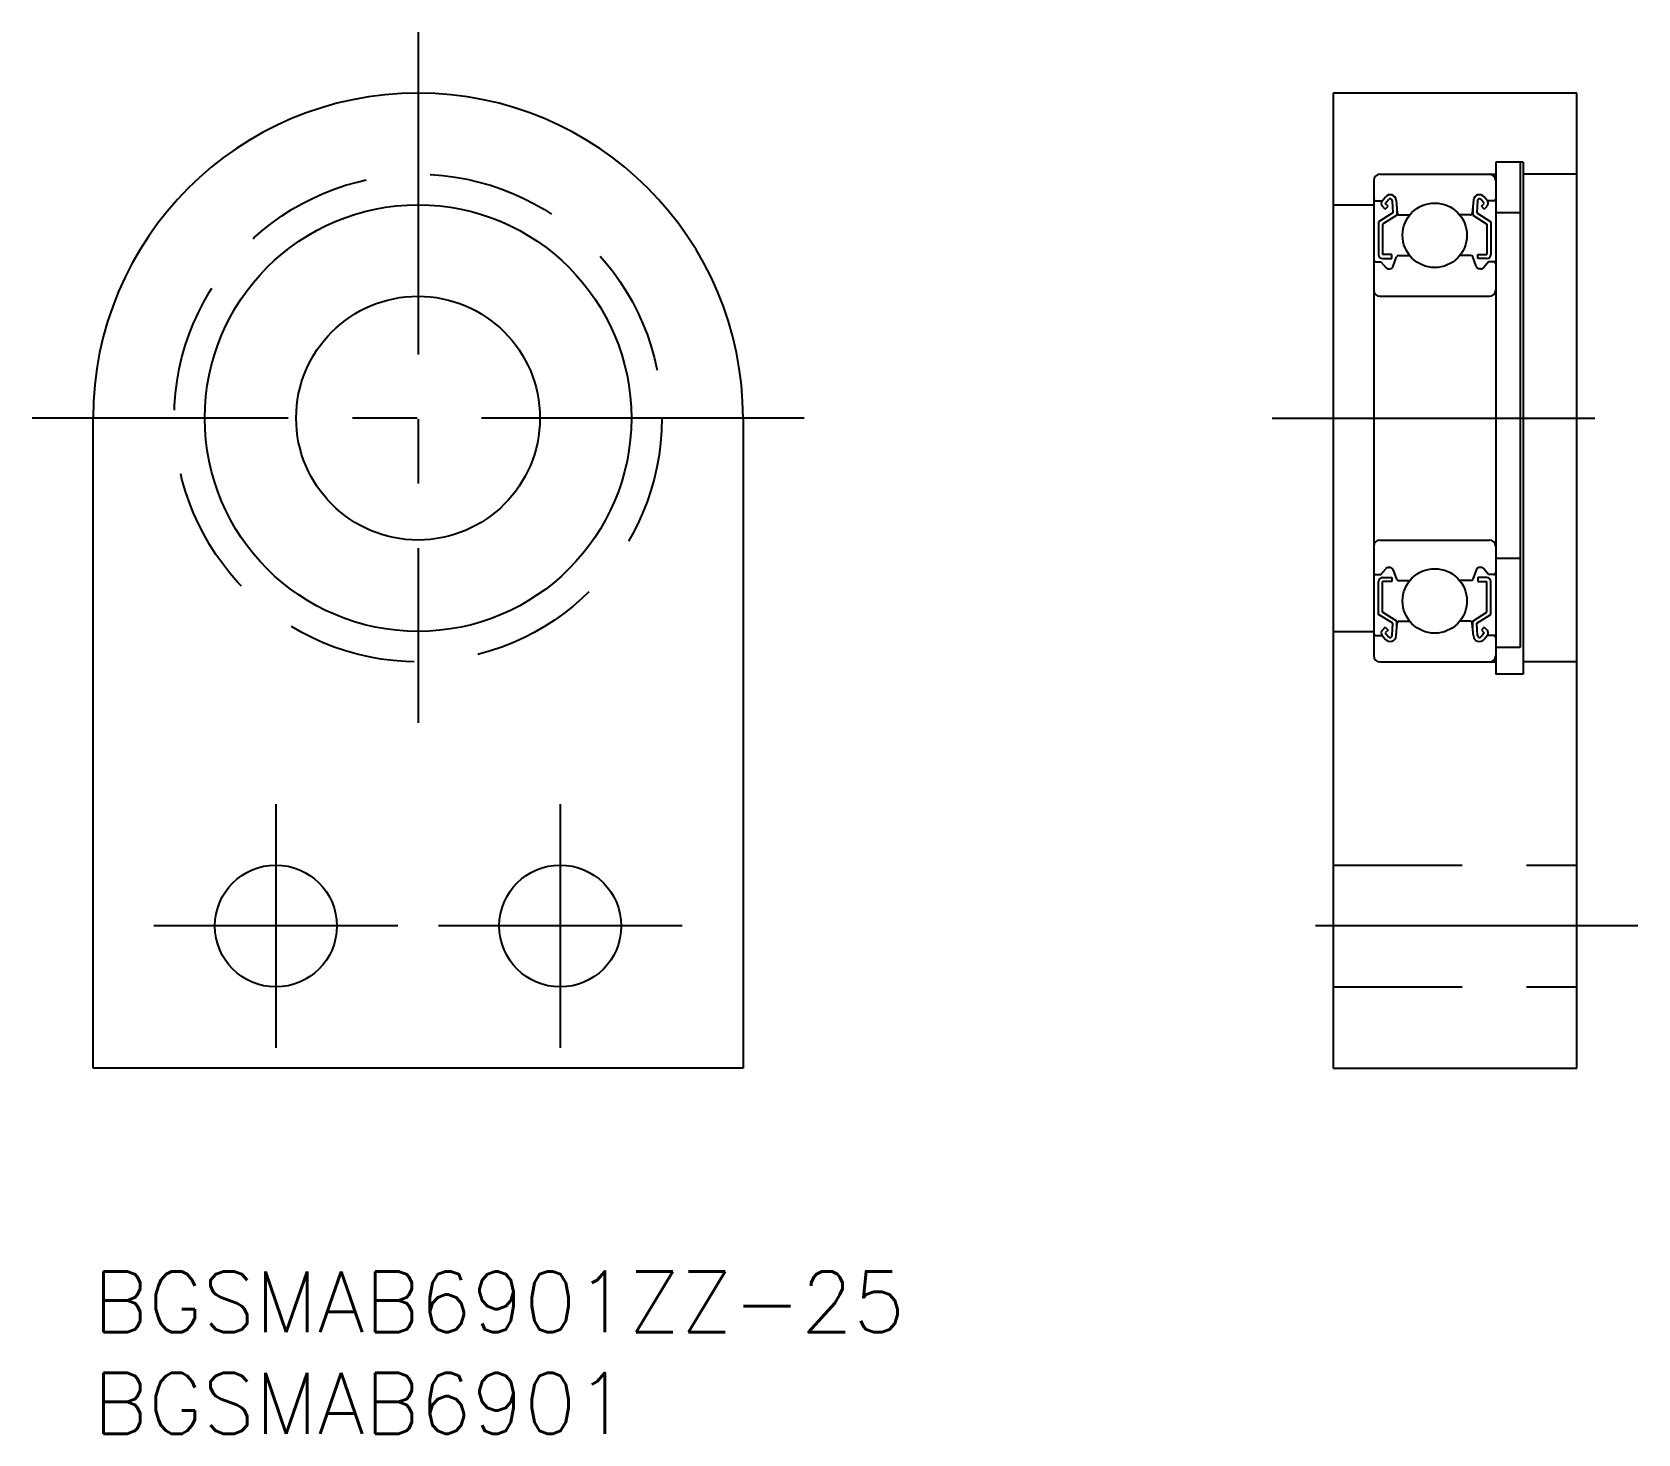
# Model space of a CAD drawing. Extents: x -3 to 76.1, y -8 to 61.
import ezdxf

# ---------------------------------------------------------------- set-up
doc = ezdxf.new("R2010")
doc.units = 0
doc.header["$LTSCALE"] = 0.5
doc.linetypes.add('CENTER', pattern=[50.8, 31.75, -6.35, 6.35, -6.35])
doc.linetypes.add('DASHED', pattern=[19.05, 12.7, -6.35])
for name, color, linetype in [('MSM_CENTER', 1, 'CENTER'), ('MSM_CONTINUOUS', 7, 'CONTINUOUS'), ('MSM_DASHED', 4, 'DASHED'), ('MSM_PART_NUMBER', 7, 'CONTINUOUS')]:
    doc.layers.add(name, color=color, linetype=linetype)
doc.styles.get("Standard").update_dxf_attribs({"font": 'txt.shx', "height": 3, "bigfont": 'bigfont.shx'})

# ---------------------------------------------------------------- blocks, each defined once
blk = doc.blocks.new('*U6')
at = {"layer": 'MSM_PART_NUMBER'}
blk.add_text('BGSMAB6901ZZ-25', height=3, dxfattribs=at).set_placement((0, -3))
blk = doc.blocks.new('*U7')
at = {"layer": 'MSM_PART_NUMBER'}
blk.add_text('BGSMAB6901', height=3, dxfattribs=at).set_placement((0, -8))

msp = doc.modelspace()

# ---------------------------------------------------------------- linework, layer by layer
at = {"layer": 'MSM_CENTER'}
for p, q in [((16, 61), (16, 27)), ((35, 42), (-3, 42)), ((58.051, 42), (76.051, 42)), ((9, 23), (9, 11)), ((23, 23), (23, 11)), ((15, 17), (3, 17)), ((29, 17), (17, 17)), ((76.051, 17), (58.051, 17))]:
    msp.add_line(p, q, dxfattribs=at)
at = {"layer": 'MSM_CONTINUOUS'}
for p, q in [((61.051, 58), (61.051, 10)), ((73.051, 58), (61.051, 58)), ((73.051, 10), (73.051, 58)), ((70.401, 54.6), (69.051, 54.6)), ((70.251, 54.6, -0.5), (70.251, 30.715, -0.5)), ((70.401, 54.6, -0.5), (70.401, 29.4, -0.5)), ((63.351, 54), (69.051, 54)), ((73.051, 54, -0.5), (70.401, 54, -0.5)), ((63.051, 53.7), (63.051, 30.3)), ((61.051, 52.5), (63.051, 52.5)), ((63.151, 52.7), (63.461, 52.7)), ((63.461, 52.7), (63.621, 52.89)), ((63.614, 52.289), (63.473, 52.43)), ((63.614, 52.571), (63.774, 52.761)), ((63.756, 52.43), (63.614, 52.571)), ((63.614, 52.289), (63.756, 52.43)), ((63.951, 52.702), (63.983, 52.098)), ((64.15, 52.723), (64.204, 52.091)), ((64.183, 52.334), (64.183, 51.987)), ((67.953, 52.723), (67.898, 52.091)), ((67.919, 52.334), (67.919, 51.987)), ((68.152, 52.702), (68.119, 52.098)), ((68.488, 52.571), (68.328, 52.761)), ((68.346, 52.43), (68.488, 52.571)), ((68.488, 52.289), (68.346, 52.43)), ((68.641, 52.7), (68.482, 52.89)), ((68.488, 52.289), (68.629, 52.43)), ((68.951, 52.7), (68.641, 52.7)), ((63.983, 52.098), (63.283, 51.661)), ((63.283, 51.661), (63.283, 50.05)), ((64.183, 51.987), (63.483, 51.55)), ((63.483, 51.55), (63.483, 50.05)), ((64.304, 52), (64.818, 52)), ((67.799, 52), (67.284, 52)), ((67.919, 51.987), (68.619, 51.55)), ((68.119, 52.098), (68.819, 51.661)), ((68.619, 51.55), (68.619, 50.05)), ((68.819, 51.661), (68.819, 50.05)), ((70.251, 52.1), (69.051, 52.1)), ((63.933, 50.05), (63.483, 50.05)), ((63.483, 49.85), (63.933, 49.85)), ((63.933, 49.85), (63.933, 50.05)), ((64.012, 49.482), (64.176, 49.934)), ((64.27, 50), (64.818, 50)), ((67.832, 50), (67.284, 50)), ((68.09, 49.482), (67.926, 49.934)), ((68.169, 50.05), (68.619, 50.05)), ((68.169, 49.85), (68.169, 50.05)), ((68.619, 49.85), (68.169, 49.85)), ((63.151, 49.7), (63.401, 49.7)), ((63.401, 49.7), (63.635, 49.421)), ((63.788, 49.35), (63.824, 49.35)), ((68.314, 49.35), (68.278, 49.35)), ((68.701, 49.7), (68.468, 49.421)), ((68.951, 49.7), (68.701, 49.7)), ((63.351, 48), (68.751, 48)), ((0, 10), (0, 42)), ((32, 42), (32, 10)), ((63.351, 36), (68.751, 36)), ((70.251, 35.086), (69.051, 35.086)), ((63.151, 34.3), (63.401, 34.3)), ((63.401, 34.3), (63.635, 34.579)), ((63.483, 34.15), (63.933, 34.15)), ((63.788, 34.65), (63.824, 34.65)), ((63.933, 34.15), (63.933, 33.95)), ((64.012, 34.518), (64.176, 34.066)), ((64.27, 34), (64.818, 34)), ((67.832, 34), (67.284, 34)), ((68.09, 34.518), (67.926, 34.066)), ((68.619, 34.15), (68.169, 34.15)), ((68.169, 34.15), (68.169, 33.95)), ((68.314, 34.65), (68.278, 34.65)), ((68.701, 34.3), (68.468, 34.579)), ((68.951, 34.3), (68.701, 34.3)), ((63.283, 32.339), (63.283, 33.95)), ((63.483, 32.45), (63.483, 33.95)), ((63.933, 33.95), (63.483, 33.95)), ((68.169, 33.95), (68.619, 33.95)), ((68.619, 32.45), (68.619, 33.95)), ((68.819, 32.339), (68.819, 33.95)), ((64.183, 32.013), (63.483, 32.45)), ((67.919, 32.013), (68.619, 32.45)), ((63.983, 31.902), (63.283, 32.339)), ((63.614, 31.711), (63.473, 31.57)), ((63.614, 31.711), (63.756, 31.57)), ((63.951, 31.298), (63.983, 31.902)), ((64.15, 31.277), (64.204, 31.909)), ((64.183, 31.666), (64.183, 32.013)), ((64.304, 32), (64.818, 32)), ((67.799, 32), (67.284, 32)), ((67.953, 31.277), (67.898, 31.909)), ((67.919, 31.666), (67.919, 32.013)), ((68.119, 31.902), (68.819, 32.339)), ((68.152, 31.298), (68.119, 31.902)), ((68.488, 31.711), (68.346, 31.57)), ((68.488, 31.711), (68.629, 31.57)), ((61.051, 31.5), (63.051, 31.5)), ((63.151, 31.3), (63.461, 31.3)), ((63.461, 31.3), (63.621, 31.11)), ((63.756, 31.57), (63.614, 31.429)), ((63.614, 31.429), (63.774, 31.239)), ((68.488, 31.429), (68.328, 31.239)), ((68.346, 31.57), (68.488, 31.429)), ((68.641, 31.3), (68.482, 31.11)), ((68.951, 31.3), (68.641, 31.3)), ((70.251, 30.715), (69.051, 30.715)), ((63.351, 30), (69.051, 30)), ((70.401, 29.4), (69.051, 29.4)), ((73.051, 30, -0.5), (70.401, 30, -0.5)), ((32, 10), (0, 10)), ((61.051, 10), (73.051, 10))]:
    msp.add_line(p, q, dxfattribs=at)
at = {"layer": 'MSM_CONTINUOUS', "linetype": 'BYBLOCK'}
msp.add_line((69.051, 54.6), (69.051, 29.4), dxfattribs=at)
at = {"layer": 'MSM_CONTINUOUS'}
for centre, radius in [((16, 42), 10.5), ((66.051, 51), 1.587), ((16, 42), 6), ((66.051, 33), 1.587), ((9, 17), 3), ((23, 17), 3)]:
    msp.add_circle(centre, radius, dxfattribs=at)
for centre, radius, start, end in [((16, 42), 16, 0, 180), ((63.351, 53.7), 0.3, 90, 180), ((68.751, 53.7), 0.3, 0, 90), ((63.851, 52.697), 0.3, 4.93496, 139.9921), ((68.252, 52.697), 0.3, 40.0079, 175.06504), ((63.151, 52.8), 0.1, 180, 270), ((63.615, 52.572), 0.2, 139.9921, 224.99797), ((63.851, 52.697), 0.1, 3.08644, 139.96282), ((68.252, 52.697), 0.1, 40.03718, 176.91356), ((68.488, 52.572), 0.2, 315.00203, 40.0079), ((68.951, 52.8), 0.1, 270, 0), ((64.304, 52.1), 0.1, 184.93496, 269.99889), ((67.799, 52.1), 0.1, 270.00111, 355.06504), ((63.483, 50.05), 0.2, 180, 270), ((64.27, 49.9), 0.1, 89.99895, 160.05843), ((67.832, 49.9), 0.1, 19.94157, 90.00105), ((68.619, 50.05), 0.2, 270, 0), ((63.151, 49.6), 0.1, 90, 180), ((63.788, 49.55), 0.2, 219.98626, 270), ((63.824, 49.55), 0.2, 270, 340.05843), ((68.278, 49.55), 0.2, 199.94157, 270), ((68.314, 49.55), 0.2, 270, 320.01374), ((68.951, 49.6), 0.1, 0, 90), ((63.351, 48.3), 0.3, 180, 270), ((68.751, 48.3), 0.3, 270, 0), ((63.351, 35.7), 0.3, 90, 180), ((68.751, 35.7), 0.3, 0, 90), ((63.151, 34.4), 0.1, 180, 270), ((63.483, 33.95), 0.2, 90, 180), ((63.788, 34.45), 0.2, 90, 140.01374), ((63.824, 34.45), 0.2, 19.94157, 90), ((64.27, 34.1), 0.1, 199.94157, 270.00105), ((67.832, 34.1), 0.1, 269.99895, 340.05843), ((68.278, 34.45), 0.2, 90, 160.05843), ((68.314, 34.45), 0.2, 39.98626, 90), ((68.619, 33.95), 0.2, 0, 90), ((68.951, 34.4), 0.1, 270, 0), ((64.304, 31.9), 0.1, 90.00111, 175.06504), ((67.799, 31.9), 0.1, 4.93496, 89.99889), ((63.151, 31.2), 0.1, 90, 180), ((63.615, 31.428), 0.2, 135.00203, 220.0079), ((63.851, 31.303), 0.3, 220.0079, 355.06504), ((63.851, 31.303), 0.1, 220.03718, 356.91356), ((68.252, 31.303), 0.3, 184.93496, 319.9921), ((68.252, 31.303), 0.1, 183.08644, 319.96282), ((68.488, 31.428), 0.2, 319.9921, 44.99797), ((68.951, 31.2), 0.1, 0, 90), ((63.351, 30.3), 0.3, 180, 270), ((68.751, 30.3), 0.3, 270, 0)]:
    msp.add_arc(centre, radius, start, end, dxfattribs=at)
at = {"layer": 'MSM_DASHED'}
for p, q in [((61.051, 20), (73.051, 20)), ((61.051, 14), (73.051, 14))]:
    msp.add_line(p, q, dxfattribs=at)
msp.add_circle((16, 42), 12, dxfattribs=at)

# ---------------------------------------------------------------- block references
at = {"layer": 'MSM_CONTINUOUS'}
for name in ['*U6', '*U7']:
    msp.add_blockref(name, (0, 0), dxfattribs=at)

doc.saveas('drawing.dxf')
